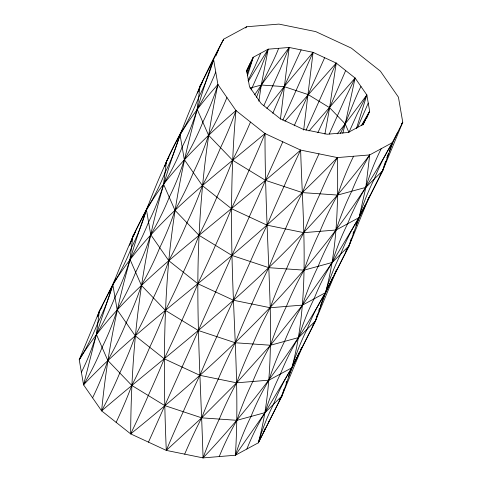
<?xml version="1.0" encoding="UTF-8"?>
<svg xmlns="http://www.w3.org/2000/svg" width="482" height="482" viewBox="0 0 482 482"><rect width="100%" height="100%" fill="white"/><g stroke="black" fill="none" stroke-linecap="round" stroke-linejoin="round"><path stroke-width="0.72" d="M401.922 123.458L402.753 122.223C340.894 247.79 238.403 347.094 130.664 433.878C131.02 367.031 136.834 300.129 150.727 234.68C165.916 166.525 190.33 100.551 223.672 39.175L246.621 26.763L278.939 24.1L315.71 31.601L351.336 48.122L380.382 71.143L398.439 97.165L402.753 122.223L382.672 170.718L359.084 217.587A329.007 262.371 45.3 0 0 340.678 254.135A329.007 262.371 45.3 0 0 325.489 292.658L315.505 320.873L291.917 367.742A329.007 262.371 45.3 0 0 273.505 404.296A329.007 262.371 45.3 0 0 258.316 442.819L235.379 455.237L203.061 457.9L166.29 450.399L130.664 433.878L101.618 410.857L83.561 384.835L79.247 359.777L99.328 311.282L114.493 281.157M369.64 195.885L349.089 245.796L335.586 272.384L315.505 320.873L291.917 367.742L265.076 412.628L235.379 455.237C238.789 403.597 235.499 351.866 233.457 300.238C230.764 237.024 230.324 173.616 235.957 110.541L217.9 84.519L213.586 59.461L223.672 39.175A329.007 262.371 45.3 0 1 223.305 40.446M280.428 119.259L289.17 47.459L313.071 52.333L336.225 63.07L355.107 78.036L366.844 94.948L369.652 111.24L366.736 118.108M266.841 108.414L284.193 86.633L313.071 52.333L303.672 130.032M181.997 130.327C136.165 217.027 111.047 313.541 101.618 410.857C145.275 373.64 190.462 338.243 233.457 300.238C283.175 256.062 329.549 208.007 369.718 154.921L365.832 187.384L359.084 217.587L349.089 245.796L325.501 292.664A329.007 262.371 45.3 0 0 307.094 329.218A329.007 262.371 45.3 0 0 291.905 367.736L281.922 395.957L258.328 442.825C270.263 398.867 271.155 352.993 270.227 307.739C268.474 249.682 264.895 191.667 265.004 133.562L235.957 110.541C209.941 133.177 184.865 157.036 163.555 184.238C140.364 214.237 126.947 249.905 112.83 284.699A329.007 264.841 7.3 0 1 97.846 322.838A329.007 264.841 7.3 0 1 79.259 359.783C102.552 321.398 135.153 289.977 168.784 260.702C212.448 223.485 257.635 188.082 300.629 150.083L337.4 157.584L369.718 154.921L392.667 142.503L382.672 170.718L359.084 217.587L332.249 262.467L302.551 305.082L270.486 345.233L236.644 382.822L201.681 417.846L166.29 450.399C163.597 387.185 163.151 323.777 168.784 260.702C175.436 192.095 189.932 124.254 213.586 59.461L200.078 86.043L197.584 93.098M148.619 205.181L146.414 209.616A329.007 264.841 7.3 0 1 131.429 247.76A329.007 264.841 7.3 0 1 112.842 284.705L99.328 311.282L96.382 334.4L83.561 384.835C118.56 347.787 158.572 316.053 197.837 283.723C246.423 244.037 293.936 202.892 337.4 157.584C338.322 202.832 337.436 248.706 325.501 292.664C291.984 352.746 250.291 407.947 203.061 457.9C201.301 399.837 197.722 341.828 197.837 283.723C198.186 216.87 204 149.974 217.9 84.519C196.162 108.745 176.599 135.55 164.748 166.061M168.869 157.283A329.007 268.769 26.4 0 1 166.507 161.133L163.555 184.238A329.007 250.736 -9.8 0 1 148.564 222.148A329.007 250.736 -9.8 0 1 129.983 259.322A329.007 250.736 -9.8 0 1 114.975 297.225A329.007 250.736 -9.8 0 1 96.394 334.4A329.007 250.736 -9.8 0 1 81.392 372.303M282.103 394.511L281.922 395.957L258.328 442.825M315.686 319.433L315.505 320.873A329.007 268.769 26.4 0 0 312.8 325.272M349.275 244.35L349.089 245.796A329.007 268.769 26.4 0 0 345.727 251.303M382.859 169.272L382.672 170.718A329.007 268.769 26.4 0 0 379.967 175.111M284.928 121.187L336.225 63.07L329.61 107.697L324.916 134.068M258.834 101.208L261.298 85.031L268.161 49.188L289.17 47.459L280.12 69.426L263.799 105.775M309.016 130.953L355.107 78.036L345.22 123.946L342.792 133.309M356.409 128.676L366.844 94.948L345.22 123.946L337.165 133.863M247.441 75.782L253.243 57.262L268.161 49.188L260.545 68.733L251.128 89.923M268.414 422.539L268.884 421.123M361.512 125.41L369.652 111.24L363.097 124.422L348.179 132.49L327.17 134.225L303.268 129.345L280.114 118.608L261.232 103.642L249.495 86.73L246.688 70.444L253.243 57.262L247.133 73.656M97.328 316.927L99.328 311.282A329.007 268.769 26.4 0 0 102.033 306.889M129.664 245.374L132.912 236.204L148.751 204.736M357.463 127.802L368.248 103.094M256.49 97.358C262.6 80.452 272.125 65.07 278.668 48.327M301.166 348.703L302.003 347.462L281.922 395.957L265.076 412.628A329.007 245.886 61.6 0 0 246.862 449.037M249.965 63.853L246.423 72.143M260.702 53.225L254.478 67.396L248.043 80.56M313.071 52.333L282.838 120.199M306.004 130.254L336.225 63.07M329.254 134.038L344.726 99.382L355.107 78.036M301.123 49.899L284.193 86.633L272.812 113.312M324.651 57.701L294.183 125.802M317.789 132.749L329.61 107.697L345.666 70.553M363.085 124.826L366.374 117.831M360.976 86.495C353.173 101.714 348.378 118.271 340.382 133.363M246.392 71.348L253.243 57.262M182.521 129.465L179.997 134.538A329.007 264.841 7.3 0 1 165.013 172.677A329.007 264.841 7.3 0 1 146.426 209.622L150.727 234.68L168.784 260.702L197.837 283.723L233.457 300.238L270.227 307.739L302.551 305.082L325.501 292.664L335.586 272.384L334.749 273.619M115.035 280.259L112.83 284.699L96.382 334.4L107.787 360.44L131.803 385.443L164.772 405.597L201.681 417.846L236.903 420.31L265.076 412.628A329.007 245.886 61.6 0 1 280.446 373.96A329.007 245.886 61.6 0 1 298.653 337.539A329.007 245.886 61.6 0 1 314.029 298.876M79.247 359.777L81.765 354.704M115.162 279.813L115.837 278.476M362.368 124.959L369.652 111.24M366.844 94.948L357.337 113.613L348.926 132.411L345.22 123.946L329.61 107.697L308.179 94.593L284.193 86.633L261.298 85.031L250.025 88.104M248.489 81.09L268.161 49.188M367.917 199.162L368.754 197.921M254.617 94.84L261.298 85.031L289.17 47.459M245.76 27.998L246.621 26.763M201.133 85.001L200.078 86.043L197.138 109.161A329.007 250.736 -9.8 0 1 182.148 147.064A329.007 250.736 -9.8 0 1 163.567 184.245L174.96 210.279L198.976 235.282L231.944 255.442L268.848 267.685L304.07 270.149L332.249 262.467L349.089 245.796A329.007 268.769 26.4 0 1 351.36 238.373M134.49 234.638L132.912 236.204A329.007 268.769 26.4 0 1 131.429 241.169M265.004 133.562C210.285 179.388 150.836 222.973 112.83 284.699L117.144 309.757L135.201 335.779L164.254 358.801L199.873 375.321L236.644 382.822L268.962 380.159L291.917 367.742C310.697 296.707 302.835 222.545 300.629 150.083L265.004 133.562A329.007 58.647 -58.6 0 1 249.037 170.285A329.007 58.647 -58.6 0 1 231.426 208.64A329.007 58.647 -58.6 0 1 215.454 245.368A329.007 58.647 -58.6 0 1 197.843 283.717A329.007 58.647 -58.6 0 1 181.871 320.446A329.007 58.647 -58.6 0 1 164.26 358.795A329.007 58.647 -58.6 0 1 148.281 395.523A329.007 58.647 -58.6 0 1 130.67 433.878M116.138 422.371A329.007 108.703 -51.6 0 0 131.809 385.437A329.007 108.703 -51.6 0 0 149.721 347.293A329.007 108.703 -51.6 0 0 165.398 310.354A329.007 108.703 -51.6 0 0 183.305 272.216A329.007 108.703 -51.6 0 0 198.982 235.276A329.007 108.703 -51.6 0 0 216.888 197.132A329.007 108.703 -51.6 0 0 232.565 160.199A329.007 108.703 -51.6 0 0 250.471 122.054M166.29 450.393A329.007 46.224 -71.6 0 1 183.226 411.73A329.007 46.224 -71.6 0 1 199.873 375.309A329.007 46.224 -71.6 0 1 216.81 336.647A329.007 46.224 -71.6 0 1 233.463 300.232M148.474 442.145A329.007 6.332 -65.1 0 0 164.778 405.591A329.007 6.332 -65.1 0 0 182.057 367.067A329.007 6.332 -65.1 0 0 198.361 330.513A329.007 6.332 -65.1 0 0 215.641 291.99A329.007 6.332 -65.1 0 0 231.944 255.436A329.007 6.332 -65.1 0 0 249.23 216.912A329.007 6.332 -65.1 0 0 265.528 180.352A329.007 6.332 -65.1 0 0 282.813 141.829M235.373 455.231A329.007 219.955 74.7 0 1 250.995 416.472A329.007 219.955 74.7 0 1 268.956 380.147A329.007 219.955 74.7 0 1 284.579 341.395A329.007 219.955 74.7 0 1 302.539 305.07A329.007 219.955 74.7 0 1 318.162 266.317A329.007 219.955 74.7 0 1 336.129 229.992A329.007 219.955 74.7 0 1 351.752 191.233A329.007 219.955 74.7 0 1 369.712 154.909M219.226 456.575A329.007 185.57 85.3 0 1 236.897 420.304A329.007 185.57 85.3 0 1 252.809 381.497A329.007 185.57 85.3 0 1 270.48 345.22A329.007 185.57 85.3 0 1 286.392 306.419A329.007 185.57 85.3 0 1 304.064 270.143A329.007 185.57 85.3 0 1 319.976 231.336A329.007 185.57 85.3 0 1 337.647 195.059A329.007 185.57 85.3 0 1 353.565 156.258M401.373 124.452A329.007 264.841 7.3 0 1 402.741 122.217M381.202 148.721A329.007 245.886 61.6 0 0 365.82 187.377A329.007 245.886 61.6 0 0 347.618 223.799A329.007 245.886 61.6 0 0 332.237 262.461A329.007 245.886 61.6 0 0 314.035 298.876M337.394 157.572A329.007 144.052 -86 0 0 320.048 193.848A329.007 144.052 -86 0 0 303.811 232.655A329.007 144.052 -86 0 0 286.465 268.926A329.007 144.052 -86 0 0 270.221 307.733A329.007 144.052 -86 0 0 252.875 344.003A329.007 144.052 -86 0 0 236.638 382.81A329.007 144.052 -86 0 0 219.292 419.087A329.007 144.058 -86 0 0 203.055 457.894M235.963 110.535A329.007 154.589 -43.8 0 1 220.545 147.703A329.007 154.589 -43.8 0 1 202.38 185.618A329.007 154.589 -43.8 0 1 186.956 222.78A329.007 154.589 -43.8 0 1 168.796 260.696A329.007 154.589 -43.8 0 1 153.372 297.864A329.007 154.589 -43.8 0 1 135.207 335.779A329.007 154.589 -43.8 0 1 119.789 372.941A329.007 154.589 -43.8 0 1 101.624 410.857M202.783 81.651A329.007 268.769 26.4 0 1 200.09 86.049A329.007 268.769 26.4 0 1 198.602 91.008M218.617 49.315A329.007 268.769 26.4 0 1 215.924 55.876M385.552 161.452A329.007 268.769 26.4 0 0 382.66 170.712L365.832 187.384L337.653 195.071L302.431 192.607L265.528 180.358L232.559 160.205L208.543 135.201L197.138 109.161A329.007 250.736 -9.8 0 0 215.731 71.987M386.823 157.795A329.007 268.769 26.4 0 1 388.378 153.565M389.305 151.161A329.007 268.769 26.4 0 1 397.722 132.369M364.85 205.645A329.007 268.769 26.4 0 0 364.139 207.447A329.007 268.769 26.4 0 0 355.957 225.642M392.655 142.497A329.007 262.371 45.3 0 0 374.261 179.057A329.007 262.371 45.3 0 0 359.072 217.581L336.135 229.998L303.811 232.661L267.04 225.16L231.42 208.64L202.368 185.618L184.311 159.596L179.997 134.538A329.007 264.841 7.3 0 0 198.602 97.599A329.007 264.841 7.3 0 0 213.598 59.461M319.012 153.836A329.007 97.003 -78.5 0 0 302.431 192.595A329.007 97.003 -78.5 0 0 285.428 228.914A329.007 97.003 -78.5 0 0 268.848 267.679A329.007 97.003 -78.5 0 0 251.845 303.997A329.007 97.003 -78.5 0 0 235.264 342.756A329.007 97.003 -78.5 0 0 218.262 379.075A329.007 97.003 -78.5 0 0 201.675 417.834A329.007 97.003 -78.5 0 0 184.672 454.158M300.629 150.071A329.007 46.224 -71.6 0 0 283.982 186.486A329.007 46.224 -71.6 0 0 267.046 225.154A329.007 46.224 -71.6 0 0 250.393 261.569A329.007 46.224 -71.6 0 0 233.457 300.232M226.92 97.527A329.007 194.529 -34.8 0 1 208.555 135.201A329.007 194.529 -34.8 0 1 193.33 172.61A329.007 194.529 -34.8 0 1 174.966 210.279A329.007 194.529 -34.8 0 1 159.747 247.688A329.007 194.529 -34.8 0 1 141.383 285.356A329.007 194.529 -34.8 0 1 126.164 322.765A329.007 194.529 -34.8 0 1 107.799 360.44A329.007 194.529 -34.8 0 1 92.58 397.849M217.912 84.519A329.007 226.992 -23.7 0 1 202.832 122.175A329.007 226.992 -23.7 0 1 184.323 159.602A329.007 226.992 -23.7 0 1 169.248 197.258A329.007 226.992 -23.7 0 1 150.739 234.68A329.007 226.992 -23.7 0 1 135.659 272.336A329.007 226.992 -23.7 0 1 117.156 309.757A329.007 226.992 -23.7 0 1 102.076 347.42A329.007 226.992 -23.7 0 1 83.573 384.841M368.471 198.409A329.007 264.841 7.3 0 1 369.158 197.295M353.023 233.487A329.007 268.769 26.4 0 1 353.674 231.661M332.49 277.746A329.007 268.769 26.4 0 0 330.55 282.524A329.007 268.769 26.4 0 0 320.307 306.136M166.507 161.127A329.007 268.769 26.4 0 1 165.013 166.085M335.749 271.764A329.007 264.841 7.3 0 1 336.291 269.932M334.201 274.607A329.007 264.841 7.3 0 1 335.574 272.378M317.572 314.065A329.007 268.769 26.4 0 0 315.493 320.873L298.665 337.545L270.486 345.233L235.264 342.762L198.361 330.519L165.386 310.36L141.371 285.356L129.965 259.316L132.912 236.204A329.007 268.769 26.4 0 0 135.617 231.806M318.801 310.39A329.007 268.769 26.4 0 1 319.433 308.564M298.906 352.824A329.007 268.769 26.4 0 0 296.966 357.608A329.007 268.769 26.4 0 0 288.549 376.4M143.907 216.551A329.007 268.769 26.4 0 1 143.335 217.701M300.617 349.691A329.007 264.841 7.3 0 1 301.991 347.456M283.988 389.143A329.007 268.769 26.4 0 0 281.904 395.951A329.007 268.769 26.4 0 0 279.217 400.349M286.067 383.033A329.007 268.769 26.4 0 1 286.724 381.22M263.383 432.685A329.007 268.769 26.4 0 1 265.07 428.498M110.607 291.05A329.007 268.769 26.4 0 1 109.751 292.779M99.34 311.288A329.007 268.769 26.4 0 1 97.846 316.246"/></g></svg>
